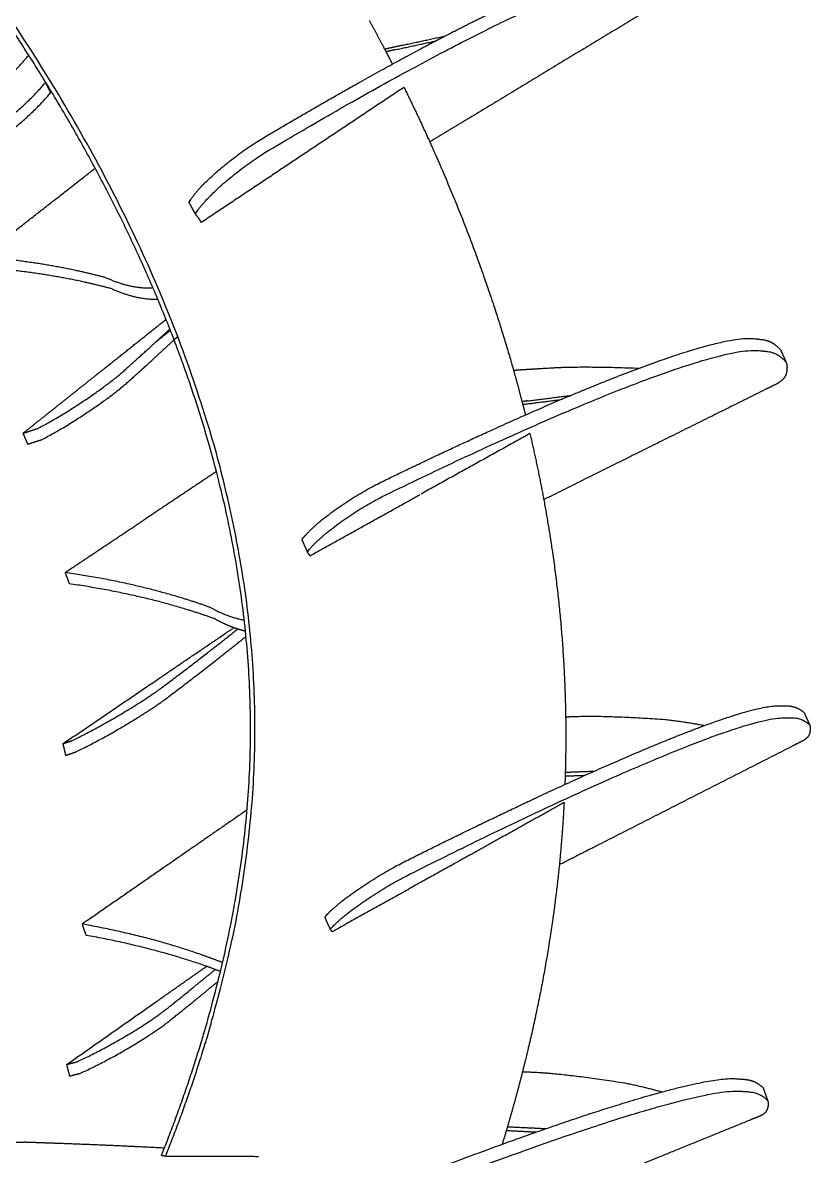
# Model space of a CAD drawing. Header units: metres. Extents: x -0.5 to 11.8, y -0.3 to 7.4.
# Drawn here: x 6.947 to 7.538, y 4.853 to 5.704 of the extents above; entities that cross this region are included whole.
import ezdxf

# ---------------------------------------------------------------- set-up
doc = ezdxf.new("R2010")
doc.units = ezdxf.units.M
doc.header["$MEASUREMENT"] = 0
doc.layers.add('ΣΧΕΔΙΑ', color=140, linetype='Continuous')

msp = doc.modelspace()

# ---------------------------------------------------------------- linework, layer by layer
at = {"layer": 'ΣΧΕΔΙΑ'}
for points, weights, degree in [([(7.05746, 5.47379), (6.95143, 5.74423), (6.72159, 5.99057), (6.49297, 6.15838)], [9.20112564949, 9.23389462742, 9.26578154278, 9.28862704031], 3), ([(7.26396, 5.69375), (7.29046, 5.70753), (7.31268, 5.71797)], [8.68231582671, 8.66092761783, 8.69442377127], 2), ([(7.20707, 5.70545), (7.21096, 5.69827), (7.2148, 5.69105), (7.21858, 5.6838)], [9.19581067508, 9.19492685378, 9.194040215, 9.1931508229], 3), ([(7.41048, 5.7098), (7.35807, 5.67809), (7.3054, 5.64623), (7.25247, 5.61421)], [9.37756843099, 9.35484466635, 9.33212090171, 9.30939713707], 3), ([(7.12691, 5.61685), (7.19689, 5.65839), (7.2537, 5.68837)], [9.07119328933, 8.75978465399, 8.69251937437], 2), ([(7.23244, 5.68684), (7.22553, 5.68533), (7.21865, 5.68382)], [9.25357812875, 9.27472333074, 9.29586853273], 2), ([(7.22627, 5.68333), (7.24145, 5.68665), (7.25679, 5.69)], [9.25097875422, 9.20477139142, 9.15856402862], 2), ([(7.23244, 5.68684), (7.24812, 5.69028), (7.26396, 5.69375)], [9.25357812875, 9.20595586574, 9.15833360274], 2), ([(7.2537, 5.68837), (7.2589, 5.69112), (7.26396, 5.69375)], [8.69251937437, 8.68641090615, 8.68231582671], 2), ([(6.93591, 5.66184), (6.94382, 5.67059), (6.95171, 5.67932)], [9.79379452453, 9.80163050347, 9.80946648242], 2), ([(7.21858, 5.6838), (7.21892, 5.68316), (7.21925, 5.68252), (7.21958, 5.68187)], [9.1931508229, 9.19307189902, 9.19299295347, 9.19291398628], 3), ([(7.21958, 5.68187), (7.22119, 5.67879), (7.22278, 5.67569), (7.22436, 5.67259)], [9.19291398628, 9.1925352728, 9.19215606169, 9.19177635789], 3), ([(7.22627, 5.68333), (7.22295, 5.68261), (7.21965, 5.68189)], [9.25097875422, 9.26112849501, 9.27127823579], 2), ([(6.90502, 5.61037), (6.94077, 5.62947), (6.96405, 5.65886)], [9.67869725663, 6.79863666423, 9.65449346174], 2), ([(6.96405, 5.65886), (6.96599, 5.65503), (6.96794, 5.6512)], [9.65449346174, 9.6569696849, 9.65944590806], 2), ([(6.96794, 5.6512), (6.96829, 5.65164), (6.96863, 5.65209)], [9.65944590806, 9.65659627315, 9.65376964272], 2), ([(7.23309, 5.65517), (7.1951, 5.62982), (7.1571, 5.60446)], [9.18964547351, 9.18723405236, 9.18482263121], 2), ([(7.23309, 5.65517), (7.23976, 5.64162), (7.24621, 5.62796), (7.25243, 5.61419)], [9.18964547351, 9.18798974834, 9.18632491796, 9.18465138667], 3), ([(6.90893, 5.60275), (6.94468, 5.6218), (6.96794, 5.6512)], [9.68364970295, 6.8021385726, 9.65944590806], 2), ([(7.07173, 5.56883), (7.08483, 5.59154), (7.12691, 5.61685)], [9.12795030057, 6.40198121482, 9.07119328933], 2), ([(7.07655, 5.56001), (7.08969, 5.58266), (7.13175, 5.60797)], [9.12857876739, 6.40242560797, 9.07182175615], 2), ([(7.1571, 5.60446), (7.11908, 5.57908), (7.08104, 5.55368)], [9.18482263121, 9.1824112101, 9.17999978898], 2), ([(6.91621, 5.52786), (6.94482, 5.55022), (6.97326, 5.57245), (7.00155, 5.59456)], [9.7595043346, 9.78646860509, 9.81343287558, 9.84039714607], 3), ([(7.07173, 5.56883), (7.07414, 5.56442), (7.07655, 5.56001)], [9.12795030057, 9.12826453398, 9.12857876739], 2), ([(7.08061, 5.55449), (7.07896, 5.55752), (7.07655, 5.56001)], [9.15250008073, 9.13761994286, 9.12857876739], 2), ([(7.08104, 5.55368), (7.08083, 5.55409), (7.08061, 5.55449)], [9.15655661082, 9.15447682383, 9.15250008073], 2), ([(7.00953, 5.51221), (7.02874, 5.50376), (7.04384, 5.50468)], [9.60718568563, 9.32496457842, 9.24623755897], 2), ([(7.0141, 5.50384), (7.03327, 5.49538), (7.04836, 5.49622)], [9.60781415244, 9.32647772968, 9.24735263864], 2), ([(7.00927, 5.44483), (7.03216, 5.46307), (7.05494, 5.48122)], [9.82688547366, 9.84879337601, 9.87070127837], 2), ([(7.02179, 5.44129), (7.04119, 5.45855), (7.05746, 5.47379)], [9.71332629217, 9.5753433654, 9.4927512719], 2), ([(7.05687, 5.47594), (7.05681, 5.4759), (7.05676, 5.47585)], [9.90921380831, 9.90915857305, 9.9091033378], 2), ([(7.05788, 5.4727), (7.05774, 5.47306), (7.0576, 5.47342), (7.05746, 5.47379)], [9.20099452777, 9.20103823656, 9.20108194381, 9.20112564949], 3), ([(7.02481, 5.43289), (7.04442, 5.45038), (7.06084, 5.46581)], [9.71686959261, 9.57717564938, 9.4942204529], 2), ([(7.05791, 5.47272), (7.05232, 5.46826), (7.04672, 5.46379)], [9.87209920606, 9.86671056439, 9.86132192271], 2), ([(7.06084, 5.46581), (7.06223, 5.46712), (7.06361, 5.46842)], [9.4942204529, 9.48722362502, 9.48063043783], 2), ([(7.51585, 5.45775), (7.51781, 5.45332), (7.51977, 5.4489)], [9.49058291735, 9.49074929422, 9.49091567108], 2), ([(7.51977, 5.4489), (7.52099, 5.44568), (7.52011, 5.44125)], [8.84277297554, 8.75241745121, 8.69647991665], 2), ([(6.95813, 5.39896), (6.99575, 5.41841), (7.02179, 5.44129)], [9.73079053236, 6.83752627168, 9.71332629217], 2), ([(6.97833, 5.42019), (6.99382, 5.43253), (7.00927, 5.44483)], [9.79742253002, 9.81215400184, 9.82688547366], 2), ([(7.3153, 5.44275), (7.3175, 5.43493), (7.31962, 5.42709), (7.32165, 5.41922)], [9.16406377833, 9.16313606037, 9.16220695192, 9.16127662976], 3), ([(7.35825, 5.42387), (7.38637, 5.43569), (7.40971, 5.44439)], [8.68260201411, 8.66073041693, 8.69647789621], 2), ([(7.52011, 5.44125), (7.51951, 5.43761), (7.51695, 5.43462), (7.51254, 5.43243)], [9.5404882476, 9.56157806698, 9.5830687661, 9.60444629015], 3), ([(6.96117, 5.39059), (6.99879, 5.40998), (7.02481, 5.43289)], [9.73433383281, 6.84003176345, 9.71686959261], 2), ([(7.51255, 5.43241), (7.5083, 5.43029), (7.50404, 5.42818)], [9.38117998038, 9.37938753932, 9.37759509827], 2), ([(7.21576, 5.35866), (7.29566, 5.39757), (7.35825, 5.42387)], [9.07101026125, 8.73167499479, 8.68260201411], 2), ([(7.32577, 5.41974), (7.34193, 5.4218), (7.35825, 5.42387)], [9.25388000693, 9.20625774381, 9.15863548069], 2), ([(7.50404, 5.42818), (7.44904, 5.40083), (7.39377, 5.37335), (7.33822, 5.34573)], [9.37759509827, 9.354490293, 9.33138548774, 9.30828068247], 3), ([(6.94721, 5.39539), (6.96279, 5.40781), (6.97833, 5.42019)], [9.76795958637, 9.78269105819, 9.79742253002], 2), ([(7.32577, 5.41974), (7.32371, 5.41948), (7.32165, 5.41922)], [9.25388000693, 9.25997684609, 9.26607368525], 2), ([(7.32165, 5.41922), (7.32181, 5.41861), (7.32197, 5.418), (7.32212, 5.41739)], [9.16127662976, 9.16120462248, 9.16113260794, 9.16106058621], 3), ([(7.32212, 5.41739), (7.32283, 5.41466), (7.32352, 5.41193), (7.3242, 5.40919)], [9.16106058621, 9.16073745285, 9.16041417477, 9.16009075939], 3), ([(7.32226, 5.41713), (7.33651, 5.41893), (7.35088, 5.42075)], [9.24260041496, 9.2005925367, 9.15858465843], 2), ([(7.35177, 5.42086), (7.35167, 5.42073), (7.35157, 5.4206), (7.35147, 5.42047)], [9.15601027445, 9.15644674097, 9.15688320748, 9.157319674], 3), ([(6.94721, 5.39539), (6.95287, 5.39733), (6.95813, 5.39896)], [9.74830608581, 9.73762161682, 9.73079053236], 2), ([(6.94721, 5.39539), (6.94794, 5.39368), (6.94868, 5.39198), (6.94942, 5.39028)], [9.76795958637, 9.76835422535, 9.76874876304, 9.76914656939], 3), ([(6.94942, 5.39028), (6.94986, 5.38926), (6.95031, 5.38825), (6.95075, 5.38724)], [9.76914656939, 9.76938335934, 9.76962130741, 9.76986112433], 3), ([(6.95075, 5.38724), (6.95615, 5.38906), (6.96117, 5.39059)], [9.75090489937, 9.74086025131, 9.73433383281], 2), ([(7.32758, 5.39519), (7.28675, 5.3725), (7.24591, 5.3498)], [9.15843886423, 9.15638737614, 9.15433588806], 2), ([(7.09248, 5.36675), (7.06618, 5.34919), (7.03975, 5.33155)], [9.88740911838, 9.86250470597, 9.83760029355], 2), ([(7.15653, 5.31549), (7.17182, 5.33696), (7.21576, 5.35866)], [9.126949131, 6.4017043418, 9.07101026125], 2), ([(7.16062, 5.3063), (7.17594, 5.32769), (7.21987, 5.34941)], [9.12728188473, 6.40193963422, 9.07134301498], 2), ([(7.03041, 5.32531), (7.03509, 5.32843), (7.03975, 5.33155)], [9.82882687571, 9.83321358463, 9.83760029355], 2), ([(6.97888, 5.2909), (7.00471, 5.30815), (7.03041, 5.32531)], [9.78071179973, 9.80476933772, 9.82882687571], 2), ([(7.15653, 5.31549), (7.15857, 5.3109), (7.16062, 5.3063)], [9.126949131, 9.12711550786, 9.12728188473], 2), ([(7.16254, 5.30346), (7.16168, 5.30494), (7.16062, 5.3063)], [9.13784130475, 9.13180858817, 9.12728188473], 2), ([(6.97888, 5.2909), (6.97989, 5.28808), (6.9809, 5.28526), (6.98191, 5.28244)], [9.78071179975, 9.78118633621, 9.78166069424, 9.78213487375], 3), ([(7.08752, 5.26475), (7.10125, 5.25733), (7.11328, 5.25513)], [9.60441048161, 9.39530368069, 9.29781609332], 2), ([(7.09141, 5.25601), (7.09723, 5.25286), (7.10278, 5.25063)], [9.60474323534, 9.51501732526, 9.44584219016], 2), ([(7.04715, 5.20988), (7.07643, 5.22978), (7.10554, 5.24957)], [9.82757888106, 9.85516600298, 9.88275312489], 2), ([(7.05025, 5.20363), (7.08406, 5.22889), (7.10853, 5.24868)], [9.72406047055, 9.49700519262, 9.42157810877], 2), ([(7.10278, 5.25063), (7.10428, 5.25002), (7.10576, 5.24949)], [9.44584219016, 9.42726751184, 9.41017456932], 2), ([(7.10576, 5.24949), (7.1102, 5.24789), (7.11442, 5.24691)], [9.41017456932, 9.35935854303, 9.3216385121], 2), ([(7.05281, 5.19496), (7.08911, 5.22215), (7.11457, 5.24298)], [9.72685616783, 9.48324895967, 9.4140969894], 2), ([(6.9773, 5.1624), (7.01234, 5.18622), (7.04715, 5.20988)], [9.76238046408, 9.79497967257, 9.82757888106], 2), ([(6.98441, 5.16483), (7.02309, 5.18356), (7.05025, 5.20363)], [9.73855731431, 6.84410799267, 9.72406047055], 2), ([(6.98698, 5.15618), (7.02567, 5.17485), (7.05281, 5.19496)], [9.74135301159, 6.84608484918, 9.72685616783], 2), ([(7.53343, 5.18552), (7.53539, 5.18109), (7.53736, 5.17666)], [8.81251005029, 8.8126649764, 8.81281990252], 2), ([(7.35439, 5.18255), (7.3546, 5.16868), (7.35451, 5.15481), (7.35412, 5.14095)], [9.1337495966, 9.13216487756, 9.13058427457, 9.12900922414], 3), ([(7.37594, 5.14177), (7.42488, 5.16363), (7.45868, 5.17604)], [8.65622223384, 8.61851214619, 8.75370424754], 2), ([(7.42903, 5.18054), (7.44442, 5.17882), (7.45857, 5.17601)], [9.10158921661, 8.9714481972, 8.87383318913], 2), ([(7.53736, 5.17666), (7.53846, 5.17417), (7.53755, 5.17052)], [8.81281990252, 8.72557168472, 8.67111549578], 2), ([(7.46336, 5.16719), (7.4633, 5.1672), (7.46324, 5.16721), (7.46317, 5.16723)], [9.72933206298, 9.72942175467, 9.72951140785, 9.72960102244], 3), ([(7.53755, 5.17052), (7.53704, 5.16806), (7.53524, 5.16603), (7.53223, 5.1645)], [9.51266216607, 9.52965460653, 9.54690729051, 9.56415133823], 3), ([(6.9773, 5.1624), (6.98095, 5.16367), (6.98441, 5.16483)], [9.74874402409, 9.74285034028, 9.73855731431], 2), ([(6.97944, 5.15362), (6.97874, 5.15654), (6.97802, 5.15947), (6.9773, 5.1624)], [9.76657404102, 9.76515502723, 9.76375903709, 9.76238046408], 3), ([(7.52484, 5.16071), (7.46685, 5.13115), (7.40856, 5.10144), (7.34996, 5.07158)], [9.3682199441, 9.34386538337, 9.31951082265, 9.29515626193], 3), ([(7.53224, 5.16448), (7.52854, 5.16259), (7.52484, 5.16071)], [9.37133751954, 9.36977873182, 9.3682199441], 2), ([(6.97944, 5.15362), (6.97988, 5.15377), (6.98031, 5.15393)], [9.76657404102, 9.76516956398, 9.76378743786], 2), ([(6.98031, 5.15393), (6.98373, 5.15511), (6.98698, 5.15618)], [9.75085584903, 9.74539530459, 9.74135301159], 2), ([(7.23317, 5.07362), (7.31325, 5.11376), (7.37594, 5.14177)], [9.04318417972, 8.70499407088, 8.65622223384], 2), ([(7.35432, 5.14096), (7.36509, 5.14136), (7.37594, 5.14177)], [9.1933981702, 9.16210378468, 9.13080939916], 2), ([(7.35404, 5.13835), (7.35398, 5.13615), (7.3539, 5.13395), (7.35382, 5.13175)], [9.1287140955, 9.12846436797, 9.12821478239, 9.12796534452], 3), ([(7.35412, 5.14095), (7.3541, 5.14008), (7.35407, 5.13922), (7.35404, 5.13835)], [9.12900922414, 9.12891082614, 9.12881244981, 9.1287140955], 3), ([(7.35417, 5.13811), (7.36156, 5.13838), (7.36899, 5.13865)], [9.17239481223, 9.15092971469, 9.12946461714], 2), ([(7.11562, 5.11285), (7.08599, 5.0923), (7.05618, 5.07162)], [9.87290627644, 9.8448250563, 9.81674383616], 2), ([(7.17366, 5.03207), (7.18914, 5.0513), (7.23317, 5.07362)], [9.09912304947, 6.38202833085, 9.04318417972], 2), ([(7.05618, 5.07162), (7.02403, 5.04932), (6.99169, 5.02689)], [9.81674383616, 9.78663585067, 9.75652786519], 2), ([(7.26629, 5.06967), (7.2228, 5.04543), (7.17929, 5.02117)], [9.12206755315, 9.11989170338, 9.11771585361], 2), ([(7.17776, 5.02286), (7.19327, 5.04201), (7.2373, 5.06435)], [9.0994558032, 6.38226362327, 9.04351693345], 2), ([(7.17366, 5.03207), (7.17571, 5.02747), (7.17776, 5.02286)], [9.09912304947, 9.09928942633, 9.0994558032], 2), ([(6.99472, 5.01844), (6.9932, 5.02266), (6.99169, 5.02689)], [9.75794743479, 9.75723764999, 9.75652786519], 2), ([(7.17929, 5.02117), (7.17859, 5.02206), (7.17776, 5.02286)], [9.10767928865, 9.10308850548, 9.0994558032], 2), ([(7.04629, 4.96802), (7.06565, 4.98163), (7.08494, 4.99519)], [9.79457744335, 9.81274151109, 9.83090557884], 2), ([(7.05334, 4.96195), (7.07406, 4.97835), (7.0914, 4.99283)], [9.69472639633, 9.55518931319, 9.47318269083], 2), ([(7.09522, 4.99135), (7.09025, 4.99331), (7.08494, 4.99519)], [9.59782365442, 9.60740432961, 9.61820909201], 2), ([(7.0559, 4.95332), (7.07643, 4.96961), (7.09364, 4.98401)], [9.69752209361, 9.55913234306, 9.47730299573], 2), ([(6.98016, 4.92155), (7.01333, 4.94486), (7.04629, 4.96802)], [9.73304638986, 9.7638119166, 9.79457744335], 2), ([(6.9873, 4.9234), (7.02612, 4.9407), (7.05334, 4.96195)], [9.70922324009, 6.82336566988, 9.69472639633], 2), ([(6.98988, 4.91479), (7.0287, 4.93203), (7.0559, 4.95332)], [9.71201893738, 6.82534252638, 9.69752209361], 2), ([(6.98016, 4.92155), (6.98382, 4.92253), (6.9873, 4.9234)], [9.71945092475, 9.71353935039, 9.70922324009], 2), ([(6.9823, 4.91285), (6.9816, 4.91574), (6.98088, 4.91864), (6.98016, 4.92155)], [9.73723996681, 9.73582095301, 9.73442496288, 9.73304638986], 3), ([(6.9823, 4.91285), (6.98274, 4.91297), (6.98318, 4.91309)], [9.73723996681, 9.73583552575, 9.73445336365], 2), ([(6.98318, 4.91309), (6.98661, 4.91399), (6.98988, 4.91479)], [9.72156062615, 9.7160829563, 9.71201893738], 2), ([(7.32203, 4.91614), (7.31739, 4.89785), (7.31229, 4.87968), (7.30678, 4.86163)], [9.10388441806, 9.10187382495, 9.09988312639, 9.0979130331], 3), ([(7.39874, 4.90766), (7.41335, 4.90475), (7.42673, 4.90092)], [9.05855020282, 8.93398411138, 8.83923856127], 2), ([(7.50261, 4.90392), (7.50435, 4.89898), (7.50596, 4.89437)], [8.76279570784, 8.7628118272, 8.76282794656], 2), ([(7.3398, 4.87338), (7.39158, 4.89141), (7.42695, 4.90098)], [8.61399435322, 8.57603325406, 8.71522808243], 2), ([(7.50596, 4.89437), (7.50685, 4.89183), (7.50579, 4.88839)], [8.76282794656, 8.68055063724, 8.62841283139], 2), ([(7.50579, 4.88839), (7.50514, 4.88592), (7.50319, 4.88402), (7.50003, 4.88273)], [9.46581513466, 9.48293141743, 9.50034235536, 9.51776920352], 3), ([(7.49223, 4.87953), (7.42335, 4.85146), (7.35406, 4.82323), (7.28436, 4.79483)], [9.32074473402, 9.29297926538, 9.26521379675, 9.23744832811], 3), ([(7.50004, 4.88271), (7.49614, 4.88112), (7.49223, 4.87953)], [9.32390720542, 9.32232596972, 9.32074473402], 2), ([(7.19074, 4.8172), (7.27445, 4.85064), (7.3398, 4.87338)], [8.99861632411, 8.66236829733, 8.61399435322], 2), ([(7.30989, 4.87195), (7.32119, 4.8714), (7.33256, 4.87085)], [9.15121105141, 9.11808067563, 9.08495029986], 2), ([(7.31086, 4.87476), (7.32526, 4.87407), (7.3398, 4.87338)], [9.17083933682, 9.12855283204, 9.08626632726], 2), ([(6.94929, 4.86307), (6.92269, 4.86271), (6.89598, 4.86235)], [9.69978438903, 9.67780028367, 9.65581617831], 2), ([(7.05424, 4.85255), (7.05268, 4.85283), (7.05113, 4.85311)], [9.10025012549, 9.11518992849, 9.13012973149], 2), ([(7.05424, 4.85255), (7.08906, 4.85255), (7.12388, 4.85254)], [9.10025012549, 9.09978515128, 9.09932017707], 2)]:
    msp.add_rational_spline(points, weights, degree=degree, dxfattribs=at)
for points, weights, degree, knots in [([(7.05424, 4.85255), (7.09477, 4.95437), (7.21242, 5.44836), (6.8089, 5.93108), (6.49423, 6.16204)], [9.10025012549, 9.11125600109, 9.16609887427, 9.2274329088, 9.25874743432], 3, [4.063831, 4.063831, 4.063831, 4.063831, 4.475671, 6.002105, 6.002105, 6.002105, 6.002105]), ([(7.13175, 5.60797), (7.35437, 5.74026), (7.40307, 5.73904), (7.40619, 5.73896), (7.40929, 5.73888), (7.41735, 5.73868), (7.42434, 5.73207)], [9.07182175615, 8.14993815323, 9.36733152776, 9.37993389268, 9.3925362576, 9.14618791431, 9.00721451281], 2, [3.3219173, 3.3219173, 3.3219173, 3.7990306, 3.7990306, 3.8560209, 3.8560209, 3.9482049, 3.9482049, 3.9482049]), ([(7.25243, 5.61419), (7.25874, 5.60022), (7.28284, 5.54429), (7.30292, 5.48663), (7.3153, 5.44275)], [9.18465138667, 9.18295390887, 9.1761812993, 9.16927432906, 9.16406377833], 3, [7.6834466, 7.6834466, 7.6834466, 7.6834466, 7.7428822, 7.9193392, 7.9193392, 7.9193392, 7.9193392]), ([(7.00953, 5.51221), (6.99828, 5.51524), (6.98641, 5.51777), (6.95351, 5.52477), (6.91622, 5.52786)], [9.60718568563, 9.62505414302, 9.64897694486, 9.66487431976, 9.72718539957], 2, [2.7549118, 2.7549118, 2.7549118, 2.8346643, 2.8346643, 3.0570025, 3.0570025, 3.0570025]), ([(7.0141, 5.50384), (7.00285, 5.50689), (6.99097, 5.50943), (6.95762, 5.51658), (6.91978, 5.5197)], [9.60781415244, 9.62568239573, 9.64960541167, 9.66570456249, 9.72942270112], 2, [2.7549118, 2.7549118, 2.7549118, 2.8346643, 2.8346643, 3.0598628, 3.0598628, 3.0598628]), ([(7.05113, 4.85311), (7.09152, 4.9546), (7.14151, 5.16443), (7.09712, 5.37229), (7.05788, 5.4727)], [9.13012973149, 9.14113560708, 9.16442721577, 9.18888961977, 9.20099452777], 3, [4.0638311, 4.0638311, 4.0638311, 4.0638311, 4.4756707, 4.8870102, 4.8870102, 4.8870102, 4.8870102]), ([(7.40971, 5.44439), (7.47509, 5.46878), (7.49571, 5.46648), (7.49876, 5.46614), (7.5018, 5.4658), (7.50969, 5.46492), (7.51585, 5.45775)], [8.69647789621, 8.79821977277, 9.36670155486, 9.37924548367, 9.39178941248, 9.14531531741, 9.00599858314], 2, [3.5760764, 3.5760764, 3.5760764, 3.7990306, 3.7990306, 3.8560209, 3.8560209, 3.9482049, 3.9482049, 3.9482049]), ([(7.21987, 5.34941), (7.45212, 5.46264), (7.49969, 5.45752), (7.50273, 5.45719), (7.50576, 5.45686), (7.51363, 5.45601), (7.51977, 5.4489)], [9.07134301498, 8.15045044492, 9.3670267042, 9.37957145572, 9.39211620724, 9.14563451329, 9.00631434664], 2, [3.3219173, 3.3219173, 3.3219173, 3.7990306, 3.7990306, 3.8560209, 3.8560209, 3.9482049, 3.9482049, 3.9482049]), ([(7.31564, 5.44277), (7.3201, 5.44314), (7.32442, 5.4434), (7.33395, 5.44398), (7.3435, 5.44455), (7.36763, 5.446), (7.40942, 5.44429)], [9.81642201693, 9.84734533822, 9.88050774313, 9.87275078223, 9.86499382134, 9.56333106547, 9.31318297799], 2, [3.7831764, 3.7831764, 3.7831764, 3.7990306, 3.7990306, 3.8560209, 3.8560209, 3.9451894, 3.9451894, 3.9451894]), ([(7.32758, 5.39519), (7.33117, 5.37988), (7.33467, 5.36335), (7.33777, 5.34675), (7.33798, 5.34561)], [9.15843886423, 9.15663406296, 9.15469255995, 9.15274807021, 9.15261502426], 3, [7.98266071, 7.98266071, 7.98266071, 7.98266071, 8.04346061, 8.04792573, 8.04792573, 8.04792573, 8.04792573]), ([(7.16254, 5.30346), (7.19973, 5.32413), (7.2369, 5.34479), (7.241, 5.34707), (7.2451, 5.34935)], [9.15015133373, 9.15201752507, 9.15388371641, 9.1540894077, 9.15429509898], 2, [0, 0, 0, 0.1114603, 0.1114603, 0.1237454, 0.1237454, 0.1237454]), ([(7.33798, 5.34561), (7.34497, 5.30776), (7.35192, 5.25339), (7.35414, 5.19873), (7.35439, 5.18255)], [9.15261502426, 9.14818535224, 9.14187376502, 9.1356001641, 9.1337495966], 3, [8.0479257, 8.0479257, 8.0479257, 8.0479257, 8.196589, 8.2590567, 8.2590567, 8.2590567, 8.2590567]), ([(7.08752, 5.26475), (7.07645, 5.26874), (7.06471, 5.27228), (7.02519, 5.28422), (6.97888, 5.2909)], [9.60441048161, 9.62245691974, 9.64655048244, 9.66646838739, 9.75488216225], 2, [2.7549118, 2.7549118, 2.7549118, 2.8346643, 2.8346643, 3.1049408, 3.1049408, 3.1049408]), ([(7.09141, 5.25601), (7.08033, 5.26002), (7.06858, 5.26358), (7.02869, 5.27568), (6.98191, 5.28244)], [9.60474323534, 9.62278956011, 9.64688323617, 9.66697111041, 9.75674368002], 2, [2.7549118, 2.7549118, 2.7549118, 2.8346643, 2.8346643, 3.107271, 3.107271, 3.107271]), ([(7.45868, 5.17604), (7.49843, 5.19064), (7.51341, 5.19079), (7.51644, 5.19081), (7.51947, 5.19084), (7.52732, 5.19092), (7.53337, 5.18564)], [8.75370424754, 8.91823892594, 9.33887547333, 9.35141940214, 9.36396333094, 9.11831354046, 8.97959328718], 2, [3.6336377, 3.6336377, 3.6336377, 3.7990306, 3.7990306, 3.8560209, 3.8560209, 3.9482049, 3.9482049, 3.9482049]), ([(7.2373, 5.06435), (7.47006, 5.18116), (7.5174, 5.18181), (7.52042, 5.18185), (7.52344, 5.18189), (7.53127, 5.18199), (7.5373, 5.17677)], [9.04351693345, 8.12573186163, 9.33920062267, 9.35174537419, 9.36429012571, 9.11863273635, 8.97990905067], 2, [3.3219173, 3.3219173, 3.3219173, 3.7990306, 3.7990306, 3.8560209, 3.8560209, 3.9482049, 3.9482049, 3.9482049]), ([(7.35479, 5.18256), (7.35733, 5.18266), (7.35987, 5.18276), (7.38494, 5.18372), (7.42903, 5.18054)], [9.84127227548, 9.83922000764, 9.83716773981, 9.52612744233, 9.26991722681], 2, [3.8409429, 3.8409429, 3.8409429, 3.8560209, 3.8560209, 3.9482049, 3.9482049, 3.9482049]), ([(7.35321, 5.11811), (7.325, 5.10239), (7.29679, 5.08666), (7.26856, 5.07093), (7.2678, 5.07051), (7.26705, 5.07009), (7.26629, 5.06967)], [9.12641925284, 9.12500650039, 9.12359374794, 9.12218099548, 9.12218099548, 9.12218099548, 9.12218099548], 3, [-0.1320429, -0.1320429, -0.1320429, -0.1320429, 0, 0, 0, 0.0035343, 0.0035343, 0.0035343, 0.0035343]), ([(7.35321, 5.11811), (7.35283, 5.11085), (7.35185, 5.09527), (7.35049, 5.07972), (7.34966, 5.07142)], [9.12641925284, 9.12559704507, 9.12383604788, 9.12208403133, 9.12115106424], 3, [8.34193113, 8.34193113, 8.34193113, 8.34193113, 8.36997221, 8.40211681, 8.40211681, 8.40211681, 8.40211681]), ([(7.34966, 5.07142), (7.3454, 5.02897), (7.33677, 4.97695), (7.32448, 4.92578), (7.32203, 4.91614)], [9.12115106424, 9.11637962834, 9.11058609967, 9.10494465608, 9.10388441806], 3, [8.4021168, 8.4021168, 8.4021168, 8.4021168, 8.5665126, 8.6048039, 8.6048039, 8.6048039, 8.6048039]), ([(7.097, 4.99797), (7.08898, 5.00113), (7.08064, 5.00405), (7.03975, 5.01837), (6.99169, 5.02689)], [9.58768325469, 9.60169730349, 9.61872440091, 9.6393664291, 9.7322818898], 2, [2.7782805, 2.7782805, 2.7782805, 2.8346643, 2.8346643, 3.1127355, 3.1127355, 3.1127355]), ([(7.08494, 4.99519), (7.08473, 4.99526), (7.08452, 4.99533), (7.04326, 5.00984), (6.99472, 5.01844)], [9.61820909201, 9.61863218485, 9.61905715464, 9.63987048641, 9.73417733562], 2, [2.8332571, 2.8332571, 2.8332571, 2.8346643, 2.8346643, 3.1150675, 3.1150675, 3.1150675]), ([(7.32238, 4.91612), (7.3261, 4.91595), (7.32982, 4.91578), (7.35497, 4.91461), (7.39874, 4.90766)], [9.79767831707, 9.79464817518, 9.79161803329, 9.48173520211, 9.22608223428], 2, [3.833974, 3.833974, 3.833974, 3.8560209, 3.8560209, 3.9482049, 3.9482049, 3.9482049]), ([(7.42695, 4.90098), (7.4674, 4.91193), (7.4825, 4.91081), (7.48559, 4.91057), (7.48868, 4.91034), (7.49669, 4.90975), (7.50261, 4.90392)], [8.71522808243, 8.88009236944, 9.29347741239, 9.30594551861, 9.31841362483, 9.0739213005, 8.93575829465], 2, [3.6356676, 3.6356676, 3.6356676, 3.7990306, 3.7990306, 3.8560209, 3.8560209, 3.9482049, 3.9482049, 3.9482049]), ([(7.19412, 4.80754), (7.43743, 4.90488), (7.48577, 4.90146), (7.48887, 4.90124), (7.49195, 4.90102), (7.49995, 4.90045), (7.50584, 4.89469)], [8.99865097883, 8.08616962322, 9.29350454682, 9.30597346665, 9.31844238648, 9.07395126902, 8.93579117992], 2, [3.3219173, 3.3219173, 3.3219173, 3.7990306, 3.7990306, 3.8560209, 3.8560209, 3.9482049, 3.9482049, 3.9482049]), ([(7.05314, 4.85867), (7.03026, 4.85994), (7.00291, 4.86115), (6.97153, 4.86228), (6.96417, 4.86255), (6.95663, 4.86281), (6.94894, 4.86307)], [9.20305502063, 9.32535655091, 9.47503514835, 9.65209081295, 9.65209081295, 9.65209081295, 9.65209081295], 3, [-0.5201607, -0.5201607, -0.5201607, -0.5201607, -0.2769198, -0.2769198, -0.2769198, -0.2188051, -0.2188051, -0.2188051, -0.2188051])]:
    msp.add_rational_spline(points, weights, degree=degree, knots=knots, dxfattribs=at)

doc.saveas('drawing.dxf')
